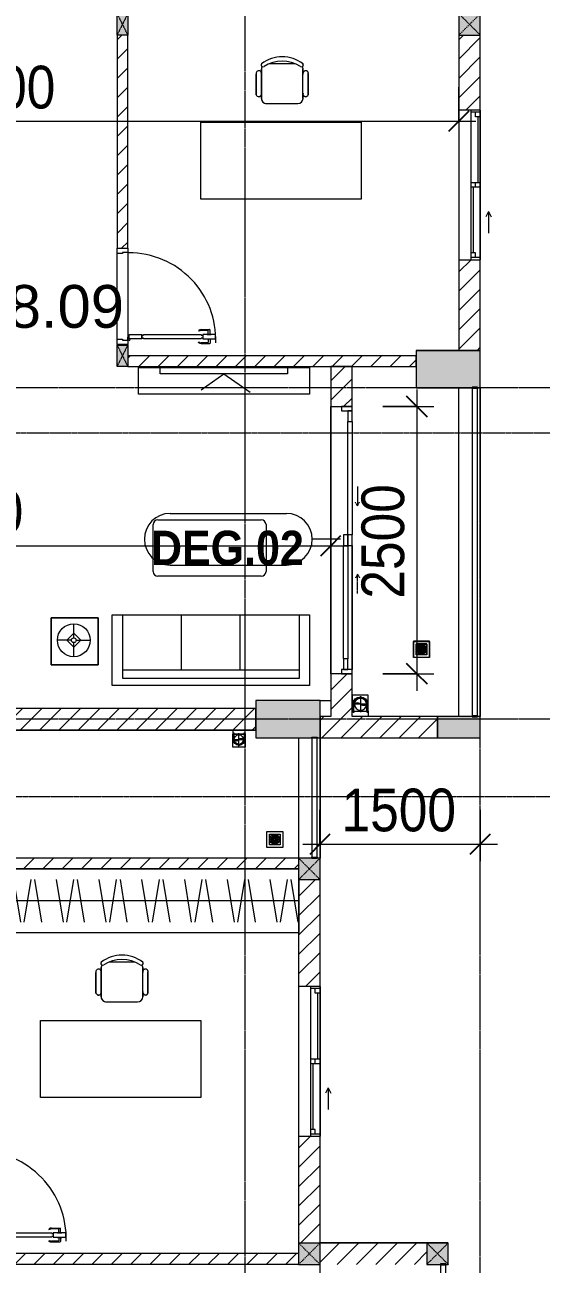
# Model space of a CAD drawing. Header units: millimetres. Extents: x 1591 to 239055, y -15958 to 83255.
# Drawn here: x 146569 to 151403, y 64837 to 76433 of the extents above; entities that cross this region are included whole.
import ezdxf

# ---------------------------------------------------------------- set-up
doc = ezdxf.new("R2010")
doc.units = ezdxf.units.MM
for name, pattern in [('Dash', [6, 3, -3]), ('Dash Dot 3_16_', [7.9375, 4.7625, -1.5875, 0, -1.5875]), ('Grid Line', [22.225, 12.7, -3.175, 3.175, -3.175]), ('IMPORT-CENTER _2_', [40.64, 25.4, -5.08, 5.08, -5.08])]:
    doc.linetypes.add(name, pattern=pattern)
for name, color, linetype, lineweight in [('0-1', 250, 'Continuous', 5), ('A-ANNO-DIMS', 211, 'Continuous', 9), ('A-ANNO-DIMS-160', 211, 'Continuous', 9), ('A-AREA-IDEN', 2, 'Continuous', 9), ('A-DETL-GENF-1', 9, 'Continuous', 9), ('A-DOOR', 31, 'Continuous', 9), ('A-DOOR-1', 254, 'Continuous', 9), ('A-DOOR-2', 9, 'Continuous', 9), ('A-DOOR-FRAM', 31, 'Continuous', 9), ('A-DOOR-HDLN', 31, 'Dash', 9), ('A-DOOR-IDEN', 31, 'Continuous', 9), ('A-FLOR-1', 7, 'Continuous', 9), ('A-FLOR-2', 9, 'Continuous', 9), ('A-FLOR-HRAL', 11, 'Continuous', 9), ('A-FLOR-HRAL-1', 254, 'Continuous', 9), ('A-FLOR-HRAL-2', 9, 'Continuous', 9), ('A-GLAZ', 151, 'Continuous', 9), ('A-WALL', 113, 'Continuous', 9), ('A-WALL-1', 253, 'Continuous', 18), ('A-WALL-2', 9, 'Continuous', 9), ('A-WALL-3', 113, 'Continuous', 18), ('A-WALL-PATT-1', 10, 'Continuous', 9), ('A-WALL-PATT-2', 111, 'Continuous', 9), ('G-ANNO-SYMB-1', 111, 'Dash Dot 3_16_', 18), ('G-IMPT', 8, 'Continuous', 9), ('G-IMPT-2', 8, 'IMPORT-CENTER _2_', 9), ('I-FURN', 30, 'Continuous', 9), ('I-FURN-1', 254, 'Continuous', 9), ('M-EQPM', 50, 'Continuous', 9), ('M-EQPM-1', 254, 'Continuous', 9), ('S-COLS', 52, 'Continuous', 9), ('S-COLS-1', 52, 'Continuous', 5), ('S-COLS-2', 250, 'Continuous', 18), ('S-COLS-3', 254, 'Continuous', 9), ('S-COLS-4', 253, 'Continuous', 18), ('S-COLS-5', 52, 'Continuous', 18), ('S-COLS-HDLN', 52, 'Dash', 9), ('S-COLS-HDLN-1', 9, 'Dash', 9), ('S-GRID-1', 1, 'Grid Line', 9)]:
    doc.layers.add(name, color=color, linetype=linetype, lineweight=lineweight)
doc.styles.add('Arial_13', font='arial_0.ttf', dxfattribs={"height": 400})
doc.styles.add('Arial_B_5', font='arialbd_0.ttf', dxfattribs={"width": 0.9, "height": 320})
doc.styles.add('UTM Avo', font='UTM Avo.ttf', dxfattribs={"width": 0.9, "height": 400})
doc.dimstyles.new('1_Dim_chi_tiet_2_5', dxfattribs={"dimscale": 304.8, "dimtxt": 399.720379, "dimasz": 0.629921, "dimexe": 0.524934, "dimexo": 0.0625, "dimgap": 0.052493, "dimtad": 1, "dimdec": 0, "dimrnd": 5, "dimzin": 0, "dimdsep": 46, "dimtxsty": 'UTM Avo', "dimblk1": 'OBLIQUE', "dimblk2": 'OBLIQUE', "dimsah": 1, "dimcen": 0.09, "dimdle": 0.524934, "dimazin": 0, "dimtfac": 1, "dimtdec": 4, "dimtix": 1, "dimtmove": 0, "dimatfit": 3, "dimfxl": 1.049869, "dimfxlon": 1, "dimtvp": 1, "dimtolj": 1, "dimtzin": 0, "dimarcsym": 2})
doc.dimstyles.new('1_Dim_chi_tiet_2_5_1', dxfattribs={"dimscale": 304.8, "dimtxt": 399.720379, "dimasz": 0.629921, "dimexe": 0.524934, "dimexo": 0.0625, "dimgap": 0.052493, "dimtad": 1, "dimdec": 0, "dimrnd": 5, "dimzin": 0, "dimdsep": 46, "dimtxsty": 'UTM Avo', "dimblk1": 'OBLIQUE', "dimblk2": 'OBLIQUE', "dimsah": 1, "dimcen": 0.09, "dimdle": 0.524934, "dimazin": 0, "dimtfac": 1, "dimtdec": 4, "dimtix": 1, "dimtmove": 0, "dimatfit": 3, "dimfxl": 1.049869, "dimfxlon": 1, "dimtvp": 1, "dimtolj": 1, "dimtzin": 0, "dimarcsym": 2})
pattern_1 = [(45, (0, 0), (-90.50967, 90.50967), [])]
pattern_2 = [(45, (95879.7, 0), (-90.50967, 90.50967), [])]

# ---------------------------------------------------------------- blocks, each defined once
blk = doc.blocks.new('NCV_TKTC_KET CAU_rvt-1-TKCS_MB TẦNG 6-8')
at = {"layer": 'S-COLS-1'}
for points in [[(54953, 73037), (54953, 73387), (54353, 73387), (54353, 73037), (54878, 73037), (54878, 73042), (54928, 73042), (54928, 73037)], [(53453, 69762), (53453, 70112), (52853, 70112), (52853, 69762), (53378, 69762), (53378, 69769), (53428, 69769), (53428, 69762)], [(54928, 69762), (54953, 69762), (54953, 69962), (54928, 69962), (54928, 69957), (54878, 69957), (54878, 69962), (54553, 69962), (54553, 69762), (54878, 69762)]]:
    blk.add_hatch(color=256, dxfattribs=at).paths.add_polyline_path(points)
at = {"layer": 'A-FLOR-1'}
for p, q in [((49853, 69835), (52853, 69835)), ((53453, 68637), (53453, 69762)), ((53453, 68635), (53453, 68637))]:
    blk.add_line(p, q, dxfattribs=at)
at = {"layer": 'S-COLS-2'}
for p, q in [((54953, 73387), (54353, 73387)), ((54353, 73387), (54353, 73037)), ((54953, 73037), (54953, 73387)), ((54353, 73037), (54878, 73037)), ((54928, 73037), (54953, 73037)), ((53453, 70112), (52853, 70112)), ((52853, 70112), (52853, 69762)), ((53453, 69762), (53453, 70112)), ((54553, 69962), (54553, 69762)), ((54878, 69962), (54553, 69962)), ((54953, 69962), (54928, 69962)), ((54953, 69762), (54953, 69962)), ((52853, 69762), (53378, 69762)), ((53428, 69762), (53453, 69762)), ((54553, 69762), (54953, 69762))]:
    blk.add_line(p, q, dxfattribs=at)
blk = doc.blocks.new('DOOR_CW_01 CANH MO-PANEL KINH - DIW_01-900x2200-CỬA GỖ VÂN LAMINATE-553375-TKCS_MB TẦNG 6-8')
at = {"layer": 'A-DETL-GENF-1'}
for p, q in [((-397, -182), (-397, -62)), ((-397, -62), (-357, -62)), ((-357, -62), (-357, -182)), ((-357, -182), (-397, -182)), ((-397, -196), (-391, -196)), ((-397, -738), (-397, -196)), ((-391, -196), (-391, -182)), ((-391, -182), (-363, -182)), ((-363, -182), (-363, -196)), ((-357, -196), (-363, -196)), ((-357, -196), (-357, -738)), ((-442, -737), (-442, -816)), ((-434, -711), (-427, -716)), ((-434, -800), (-434, -737)), ((-399, -804), (-430, -804)), ((-399, -792), (-399, -832)), ((-397, -792), (-399, -792)), ((-397, -738), (-391, -738)), ((-357, -752), (-397, -752)), ((-397, -752), (-397, -872)), ((-397, -792), (-397, -832)), ((-391, -752), (-391, -738)), ((-363, -752), (-391, -752)), ((-357, -738), (-363, -738)), ((-363, -738), (-363, -752)), ((-357, -872), (-357, -752)), ((-357, -792), (-357, -832)), ((-357, -792), (-355, -792)), ((-355, -792), (-355, -832)), ((-355, -804), (-324, -804)), ((-320, -711), (-327, -716)), ((-320, -800), (-320, -737)), ((-312, -737), (-312, -816)), ((-399, -820), (-438, -820)), ((-399, -832), (-397, -832)), ((-397, -872), (-357, -872)), ((-355, -832), (-357, -832)), ((-355, -820), (-316, -820))]:
    blk.add_line(p, q, dxfattribs=at)
blk.add_circle((-407, -60), 10, dxfattribs=at)
for centre, radius, start, end in [((-407, -60), 814, 268, 0), ((-397, -737), 45, 145, 180), ((-397, -737), 37, 145, 180), ((-430, -800), 4, 180, 270), ((-357, -737), 37, 0, 35), ((-324, -800), 4, 270, 0), ((-357, -737), 45, 360, 35), ((-438, -816), 4, 180, 270), ((-316, -816), 4, 270, 0)]:
    blk.add_arc(centre, radius, start, end, dxfattribs=at)
at = {"layer": 'A-DOOR-2'}
for p, q in [((-450, -50), (-450, 50)), ((-450, 50), (-400, 50)), ((-400, 50), (-400, 0)), ((400, 0), (400, 50)), ((400, 50), (450, 50)), ((450, 50), (450, -50)), ((-410, -50), (-450, -50)), ((-410, 0), (-410, -50)), ((-400, 0), (-410, 0)), ((-407, -50), (-382, -50)), ((410, 0), (400, 0)), ((410, -50), (410, 0)), ((450, -50), (410, -50))]:
    blk.add_line(p, q, dxfattribs=at)
blk = doc.blocks.new('TU DO LV A - TU DO LV A-V35-TKCS_MB TẦNG 6-8')
at = {"layer": 'I-FURN'}
for p, q in [((0, 0), (3000, 0)), ((0, -498), (0, 0)), ((4, -101), (69, -499)), ((169, -101), (104, -499)), ((202, -101), (267, -499)), ((404, -101), (469, -499)), ((569, -101), (504, -499)), ((602, -101), (667, -499)), ((804, -101), (869, -499)), ((969, -101), (904, -499)), ((1002, -101), (1067, -499)), ((1204, -101), (1269, -499)), ((1369, -101), (1304, -499)), ((1402, -101), (1467, -499)), ((1604, -101), (1669, -499)), ((1769, -101), (1704, -499)), ((1802, -101), (1867, -499)), ((2004, -101), (2069, -499)), ((2169, -101), (2104, -499)), ((2202, -101), (2267, -499)), ((2404, -101), (2469, -499)), ((2569, -101), (2504, -499)), ((2602, -101), (2667, -499)), ((2804, -101), (2869, -499)), ((2969, -101), (2904, -499)), ((0, -300), (3000, -300))]:
    blk.add_line(p, q, dxfattribs=at)
at = {"layer": 'I-FURN-1'}
for p, q in [((0, 0), (3000, 0)), ((0, -498), (0, 0))]:
    blk.add_line(p, q, dxfattribs=at)
blk = doc.blocks.new('BAN LV A - BAN LV A_dwg_ban hoc2-348006-TKCS_MB TẦNG 6-8')
at = {"layer": 'I-FURN'}
for p, q in [((-243, 354), (-243, 162)), ((-194, 389), (-194, 113)), ((146, 437), (-146, 437)), ((194, 113), (194, 389)), ((194, 351), (194, 151)), ((244, 162), (244, 354)), ((-121, 65), (121, 65))]:
    blk.add_line(p, q, dxfattribs=at)
at = {"layer": 'I-FURN', "flags": 128}
blk.add_lwpolyline([(-738, 611), (-738, 1331), (-155, 1331), (762, 1331), (762, 611)], close=True, dxfattribs=at)
at = {"layer": 'I-FURN'}
for centre, radius, start, end in [((-219, 347), 25.3, 343.7398, 163.7398), ((-146, 389), 48.6, 90, 180), ((146, 389), 48.6, 360, 90), ((219, 347), 25.3, 16.2602, 170.7054), ((-219, 155), 25.3, 163.7398, 16.2602), ((219, 155), 25.3, 189.2946, 16.2602), ((-180, 75), 17.8, 57.9726, 216.6901), ((-146, 113), 48.6, 180, 207.5844), ((0, 324), 324, 233.1301, 306.8699), ((0, 359), 318, 237.5758, 302.4242), ((180, 75), 17.8, 323.3099, 122.0274), ((146, 113), 48.6, 332.4156, 0)]:
    blk.add_arc(centre, radius, start, end, dxfattribs=at)
blk = doc.blocks.new('BAN LV A - BAN LV A_dwg-348005-TKCS_MB TẦNG 6-8')
at = {"extrusion": (0, 0, -1), "zscale": -1, "rotation": 180}
blk.add_blockref('BAN LV A - BAN LV A_dwg_ban hoc2-348006-TKCS_MB TẦNG 6-8', (-729, 1384), dxfattribs=at)
blk = doc.blocks.new('BAN LV A - BAN LV A-401069-TKCS_MB TẦNG 6-8')
at = {"layer": 'I-FURN-1'}
for p, q in [((-9, -53), (1491, -53)), ((-9, -773), (-9, -53)), ((1491, -53), (1491, -773)), ((1491, -773), (-9, -773)), ((486, -1222), (486, -1029)), ((535, -1029), (535, -995)), ((583, -946), (875, -946)), ((923, -995), (923, -1032)), ((973, -1029), (973, -1222)), ((535, -1270), (535, -1236)), ((923, -1233), (923, -1270))]:
    blk.add_line(p, q, dxfattribs=at)
for centre, radius, start, end in [((510, -1036), 25.3, 16.2602, 163.7398), ((583, -995), 48.6, 90, 180), ((875, -995), 48.6, 0, 90), ((948, -1036), 25.3, 16.2602, 170.7054), ((510, -1229), 25.3, 163.7398, 343.7398), ((583, -1270), 48.6, 180, 207.5844), ((875, -1270), 48.6, 332.4156, 0), ((948, -1229), 25.3, 189.2946, 16.2602), ((549, -1308), 17.8, 119.404, 216.6901), ((729, -1060), 324, 233.1301, 306.8699), ((909, -1308), 17.8, 323.3099, 60.596)]:
    blk.add_arc(centre, radius, start, end, dxfattribs=at)
at = {"extrusion": (0, 0, -1), "zscale": -1, "rotation": 180}
blk.add_blockref('BAN LV A - BAN LV A_dwg-348005-TKCS_MB TẦNG 6-8', (0, 0), dxfattribs=at)
blk = doc.blocks.new('Railing - 50 x 10mm-901205-TKCS_MB TẦNG 6-8')
at = {"layer": 'A-FLOR-HRAL-2'}
for p, q in [((25, 5), (-25, 5)), ((-25, 5), (-25, -5)), ((25, -5), (25, 5)), ((-25, -5), (25, -5))]:
    blk.add_line(p, q, dxfattribs=at)
blk = doc.blocks.new('Railing - Railing-883273-TKCS_MB TẦNG 6-8')
at = {"layer": 'A-FLOR-HRAL-2'}
for p, q in [((30469, 60498), (30469, 59383)), ((30519, 59383), (30519, 60498))]:
    blk.add_line(p, q, dxfattribs=at)
at = {"extrusion": (0, 0, -1), "zscale": -1}
for p in [(-30494, 60503), (-30494, 59378)]:
    blk.add_blockref('Railing - 50 x 10mm-901205-TKCS_MB TẦNG 6-8', p, dxfattribs=at)
blk = doc.blocks.new('THU NUOC - THU NUOC-461820-TKCS_MB TẦNG 6-8')
at = {"layer": 'M-EQPM-1'}
for p, q in [((-66, 71), (-66, -79)), ((84, 71), (-66, 71)), ((59, 46), (-41, 46)), ((-41, 46), (-41, -54)), ((-23, 11), (41, 11)), ((41, 5), (-23, 5)), ((-11, 23), (28, 23)), ((28, 17), (-11, 17)), ((-1, 36), (19, 36)), ((19, 30), (-1, 30)), ((59, -54), (59, 46)), ((84, -79), (84, 71)), ((-66, -79), (84, -79)), ((-41, -54), (59, -54)), ((-23, -1), (1, -1)), ((1, -7), (-23, -7)), ((-23, -14), (41, -14)), ((41, -20), (-23, -20)), ((-11, -26), (28, -26)), ((28, -32), (-11, -32)), ((-1, -38), (19, -38)), ((19, -44), (-1, -44)), ((1, -1), (1, -7)), ((17, -1), (41, -1)), ((17, -7), (17, -1)), ((41, -7), (17, -7))]:
    blk.add_line(p, q, dxfattribs=at)
for centre, radius, start, end in [((9, -4), 45, 0, 180), ((9, -4), 45, 0, 180), ((-23, 8), 3, 90, 270), ((-11, 20), 3, 90, 270), ((-1, 33), 3, 90, 270), ((19, 33), 3, 270, 90), ((28, 20), 3, 270, 90), ((41, 8), 3, 270, 90), ((9, -4), 45, 180, 360), ((9, -4), 45, 180, 360), ((-23, -4), 3, 90, 270), ((-23, -17), 3, 90, 270), ((-11, -29), 3, 90, 270), ((-1, -41), 3, 90, 270), ((19, -41), 3, 270, 90), ((28, -29), 3, 270, 90), ((41, -4), 3, 270, 90), ((41, -17), 3, 270, 90)]:
    blk.add_arc(centre, radius, start, end, dxfattribs=at)
blk = doc.blocks.new('G1_SOF - BO TRU - 100x200-746114-TKCS_MB TẦNG 6-8')
at = {"layer": 'S-COLS'}
blk.add_hatch(color=256, dxfattribs=at).paths.add_polyline_path([(50, -100), (50, 100), (-50, 100), (-50, -100)])
at = {"layer": 'S-COLS-4'}
for p, q in [((-50, 100), (50, 100)), ((-50, -100), (-50, 100)), ((50, 100), (50, -100)), ((50, -100), (-50, -100))]:
    blk.add_line(p, q, dxfattribs=at)
at = {"layer": 'S-COLS-HDLN-1'}
for p, q in [((50, -100), (-50, 100)), ((-50, -100), (50, 100))]:
    blk.add_line(p, q, dxfattribs=at)
blk = doc.blocks.new('LOBBY_SOFA_1 - LOBBY_SOFA_1-901228-TKCS_MB TẦNG 6-8')
at = {"layer": 'I-FURN'}
for p, q in [((-2128, 1549), (-1160, 1549)), ((-2172, 1065), (-2172, 1505)), ((-1116, 1505), (-1116, 1065)), ((-1160, 1021), (-2128, 1021)), ((-2688, 634), (-3128, 634)), ((-3128, 634), (-3128, 194)), ((-2688, 194), (-2688, 634)), ((-2556, 660), (-708, 660)), ((-2556, 0), (-2556, 660)), ((-2457, 66), (-2457, 660)), ((-1907, 143), (-1907, 660)), ((-1357, 143), (-1357, 660)), ((-807, 660), (-807, 66)), ((-708, 660), (-708, 0)), ((-2981, 423), (-2915, 489)), ((-2915, 445), (-2915, 577)), ((-2915, 489), (-2849, 423)), ((-2937, 423), (-3069, 423)), ((-2915, 357), (-2981, 423)), ((-2849, 423), (-2915, 357)), ((-2915, 269), (-2915, 401)), ((-2893, 423), (-2761, 423)), ((-3128, 194), (-2688, 194)), ((-807, 143), (-2457, 143)), ((-708, 0), (-2556, 0)), ((-807, 66), (-2457, 66))]:
    blk.add_line(p, q, dxfattribs=at)
for radius in [154, 22]:
    blk.add_circle((-2915, 423), radius, dxfattribs=at)
for centre, start, end in [((-2128, 1505), 90, 180), ((-1160, 1505), 0, 90), ((-2128, 1065), 180, 270), ((-1160, 1065), 270, 0)]:
    blk.add_arc(centre, 44, start, end, dxfattribs=at)
at = {"layer": 'I-FURN-1'}
for p, q in [((-2128, 1549), (-1160, 1549)), ((-2172, 1065), (-2172, 1505)), ((-1116, 1505), (-1116, 1065)), ((-1160, 1021), (-2128, 1021)), ((-3128, 634), (-2688, 634)), ((-3128, 194), (-3128, 634)), ((-2688, 634), (-2688, 194)), ((-2556, 660), (-708, 660)), ((-2556, 0), (-2556, 660)), ((-708, 660), (-708, 0)), ((-2688, 194), (-3128, 194)), ((-708, 0), (-2556, 0))]:
    blk.add_line(p, q, dxfattribs=at)
for centre, start, end in [((-2128, 1505), 90, 180), ((-1160, 1505), 0, 90), ((-2128, 1065), 180, 270), ((-1160, 1065), 270, 0)]:
    blk.add_arc(centre, 44, start, end, dxfattribs=at)
blk = doc.blocks.new('RES_BAN AN - RES_BAN AN-901221-TKCS_MB TẦNG 6-8')
at = {"layer": 'I-FURN-1'}
for p, q in [((0, 250), (1600, 250)), ((0, 0), (0, 250)), ((1600, 250), (1600, 0)), ((1600, 0), (0, 0))]:
    blk.add_line(p, q, dxfattribs=at)
blk = doc.blocks.new('KE TIVI-2 - KE TIVI-2-901222-TKCS_MB TẦNG 6-8')
at = {"layer": 'I-FURN-1'}
for p, q in [((0, 60), (-246, 232)), ((213, 209), (0, 60)), ((-596, 60), (596, 60)), ((-596, 0), (-596, 60)), ((596, 0), (-596, 0)), ((596, 60), (596, 0))]:
    blk.add_line(p, q, dxfattribs=at)
blk = doc.blocks.new('NCV_TKTC_TANG 6 - 8_rvt-2-TKCS_MB TẦNG 6-8')
at = {"layer": 'A-WALL-PATT-1'}
h = blk.add_hatch(dxfattribs=at)
h.set_pattern_fill('FP_1', color=256, style=0, pattern_type=2)
h.set_pattern_definition(pattern_1)
h.paths.add_polyline_path([(51653, 73437), (51653, 73443), (51553, 73443), (51553, 73437)])
h.paths.add_polyline_path([(51553, 74343), (51653, 74343), (51653, 76337), (51553, 76337), (51553, 74413)])
h = blk.add_hatch(dxfattribs=at)
h.set_pattern_fill('FP_1', color=256, style=0, pattern_type=2)
h.set_pattern_definition(pattern_1)
h.paths.add_polyline_path([(51653, 73237), (54353, 73237), (54353, 73337), (51653, 73337)])
h = blk.add_hatch(dxfattribs=at)
h.set_pattern_fill('FP_1', color=256, style=0, pattern_type=2)
h.set_pattern_definition(pattern_1)
h.paths.add_polyline_path([(50253, 68537), (53253, 68537), (53253, 68635), (50253, 68637)])
h = blk.add_hatch(dxfattribs=at)
h.set_pattern_fill('FP_1', color=256, style=0, pattern_type=2)
h.set_pattern_definition(pattern_1)
h.paths.add_polyline_path([(50253, 64837), (53253, 64837), (53253, 64937), (50253, 64937)])
at = {"layer": 'A-FLOR-2'}
for p, q in [((51553, 73493), (51553, 74293)), ((51653, 74303), (51653, 73483)), ((54353, 73387), (54753, 73387)), ((53553, 70362), (53553, 72862)), ((53553, 72862), (53553, 70362)), ((53753, 70402), (53753, 71562)), ((53453, 70112), (53553, 70112)), ((53253, 68537), (50253, 68537)), ((53253, 68435), (53253, 68537)), ((53253, 67937), (53253, 68435)), ((53253, 65035), (53253, 67937))]:
    blk.add_line(p, q, dxfattribs=at)
at = {"layer": 'A-WALL-1'}
for p, q in [((51553, 76337), (51553, 74343)), ((51653, 74343), (51653, 76337)), ((51553, 74343), (51653, 74343)), ((51553, 73443), (51553, 73437)), ((51653, 73443), (51553, 73443)), ((51653, 73437), (51653, 73443)), ((54353, 73337), (51653, 73337)), ((54353, 73237), (54353, 73337)), ((51653, 73237), (54353, 73237)), ((53378, 68637), (50253, 68637)), ((50253, 68537), (53253, 68537)), ((53453, 68637), (53428, 68637)), ((53253, 64937), (50253, 64937)), ((50253, 64837), (53253, 64837))]:
    blk.add_line(p, q, dxfattribs=at)
at = {"layer": 'A-WALL-2'}
for p, q in [((51553, 73493), (51553, 74293)), ((51653, 74303), (51653, 73483)), ((53253, 68637), (53253, 69762)), ((53453, 69762), (53453, 68637))]:
    blk.add_line(p, q, dxfattribs=at)
at = {"layer": 'A-DOOR-1'}
for p, rotation in [((51603, 73893), 90.0000000000008), ((50203, 65487), 90.00000000000118)]:
    blk.add_blockref('DOOR_CW_01 CANH MO-PANEL KINH - DIW_01-900x2200-CỬA GỖ VÂN LAMINATE-553375-TKCS_MB TẦNG 6-8', p, dxfattribs=dict(at, rotation=rotation))
at = {"layer": 'A-FLOR-HRAL-1'}
blk.add_blockref('Railing - Railing-883273-TKCS_MB TẦNG 6-8', (22908, 9261), dxfattribs=at)
at = {"layer": 'I-FURN-1', "rotation": 180}
for name, p in [('BAN LV A - BAN LV A-401069-TKCS_MB TẦNG 6-8', (53828, 74749)), ('RES_BAN AN - RES_BAN AN-901221-TKCS_MB TẦNG 6-8', (53353, 73227)), ('KE TIVI-2 - KE TIVI-2-901222-TKCS_MB TẦNG 6-8', (52553, 73227)), ('TU DO LV A - TU DO LV A-V35-TKCS_MB TẦNG 6-8', (53253, 67937)), ('BAN LV A - BAN LV A-401069-TKCS_MB TẦNG 6-8', (52328, 66344))]:
    blk.add_blockref(name, p, dxfattribs=at)
at = {"layer": 'I-FURN-1'}
blk.add_blockref('LOBBY_SOFA_1 - LOBBY_SOFA_1-901228-TKCS_MB TẦNG 6-8', (54063, 70252), dxfattribs=at)
at = {"layer": 'M-EQPM-1', "rotation": 180}
blk.add_blockref('THU NUOC - THU NUOC-461820-TKCS_MB TẦNG 6-8', (54411, 70586), dxfattribs=at)
at = {"layer": 'S-COLS-3', "rotation": 180}
for p in [(51603, 76437), (51603, 73337)]:
    blk.add_blockref('G1_SOF - BO TRU - 100x200-746114-TKCS_MB TẦNG 6-8', p, dxfattribs=at)
blk = doc.blocks.new('G1_SOF - BO TRU - 200x200-3056268-TKCS_MB TẦNG 6-8')
at = {"layer": 'S-COLS'}
blk.add_hatch(color=256, dxfattribs=at).paths.add_polyline_path([(100, -100), (100, 100), (-100, 100), (-100, -100)])
at = {"layer": 'S-COLS-5'}
for p, q in [((100, 100), (-100, 100)), ((-100, 100), (-100, -100)), ((100, -100), (100, 100)), ((-100, -100), (100, -100))]:
    blk.add_line(p, q, dxfattribs=at)
at = {"layer": 'S-COLS-HDLN'}
for p, q in [((100, 100), (-100, -100)), ((-100, 100), (100, -100))]:
    blk.add_line(p, q, dxfattribs=at)
blk = doc.blocks.new('G1_SOF - BO TRU - 200x200-V15-TKCS_MB TẦNG 6-8')
at = {"layer": 'S-COLS'}
blk.add_hatch(color=256, dxfattribs=at).paths.add_polyline_path([(100, -100), (100, 100), (-100, 100), (-100, -100), (26, -100), (26, -93), (76, -93), (76, -100)])
at = {"layer": 'S-COLS-5'}
for p, q in [((100, 100), (-100, 100)), ((-100, 100), (-100, -100)), ((100, -100), (100, 100)), ((-100, -100), (26, -100)), ((76, -100), (100, -100))]:
    blk.add_line(p, q, dxfattribs=at)
at = {"layer": 'S-COLS-HDLN'}
for p, q in [((100, 100), (-100, -100)), ((-100, 100), (100, -100))]:
    blk.add_line(p, q, dxfattribs=at)
blk = doc.blocks.new('G1_SOF - BO TRU - 200x200-V19-TKCS_MB TẦNG 6-8')
at = {"layer": 'S-COLS'}
blk.add_hatch(color=256, dxfattribs=at).paths.add_polyline_path([(75, -100), (100, -100), (100, 100), (-100, 100), (-100, -100), (25, -100)])
at = {"layer": 'S-COLS-5'}
for p, q in [((25, 100), (-100, 100)), ((-100, 100), (-100, -100)), ((100, 100), (75, 100)), ((100, -100), (100, 100)), ((-100, -100), (100, -100))]:
    blk.add_line(p, q, dxfattribs=at)
at = {"layer": 'S-COLS-HDLN'}
for p, q in [((100, 100), (-100, -100)), ((-100, 100), (100, -100))]:
    blk.add_line(p, q, dxfattribs=at)
blk = doc.blocks.new('TKTC_XREF_251221_MB TANG 2-7 - TKTC_XREF_260130_MB TANG 2-5_dwg_THU NUOC - THU NUOC-444531-TKCS_MB TẦNG 1-4746810-TKCS_MB TẦNG 6-8')
at = {"layer": 'G-IMPT'}
for p, q in [((-23, 11), (41, 11)), ((41, 5), (-23, 5)), ((-11, 23), (28, 23)), ((28, 17), (-11, 17)), ((-1, 36), (19, 36)), ((19, 30), (-1, 30)), ((-23, -14), (41, -14)), ((41, -20), (-23, -20)), ((-11, -26), (28, -26)), ((28, -32), (-11, -32)), ((-1, -38), (19, -38)), ((19, -44), (-1, -44))]:
    blk.add_line(p, q, dxfattribs=at)
at = {"layer": 'G-IMPT', "flags": 128}
for points in [[(84, -79), (84, 71), (-66, 71), (-66, -79)], [(59, -54), (59, 46), (-41, 46), (-41, -54)]]:
    blk.add_lwpolyline(points, close=True, dxfattribs=at)
for points in [[(-23, -1), (1, -1), (1, -7), (-23, -7)], [(41, -7), (17, -7), (17, -1), (41, -1)]]:
    blk.add_lwpolyline(points, dxfattribs=at)
at = {"layer": 'G-IMPT'}
for centre, radius, start, end in [((9, -4), 45, 360, 180), ((9, -4), 45, 360, 180), ((-23, 8), 3, 90, 270), ((-11, 20), 3, 90, 270), ((-1, 33), 3, 90, 270), ((19, 33), 3, 270, 90), ((28, 20), 3, 270, 90), ((41, 8), 3, 270, 90), ((9, -4), 45, 180, 360), ((9, -4), 45, 180, 360), ((-23, -4), 3, 90, 270), ((-23, -17), 3, 90, 270), ((-11, -29), 3, 90, 270), ((-1, -41), 3, 90, 270), ((19, -41), 3, 270, 90), ((28, -29), 3, 270, 90), ((41, -4), 3, 270, 90), ((41, -17), 3, 270, 90)]:
    blk.add_arc(centre, radius, start, end, dxfattribs=at)
blk = doc.blocks.new('TKTC_XREF_251221_MB TANG 2-7 - TKTC_XREF_260130_MB TANG 2-5_dwg_$cc-4746798-TKCS_MB TẦNG 6-8')
at = {"layer": 'G-IMPT-2'}
for p, q in [((-0.67, 0), (0.67, 0)), ((0, -0.67), (0, 0.67))]:
    blk.add_line(p, q, dxfattribs=at)
at = {"layer": 'M-EQPM'}
blk.add_circle((0, 0), 0.5, dxfattribs=at)
for centre, radius, start, end in [((0, 0), 0.5, 90, 270), ((0.19, 0.25), 0.313, 126.8699, 233.1301), ((-0.19, -0.25), 0.313, 306.8699, 53.1301)]:
    blk.add_arc(centre, radius, start, end, dxfattribs=at)
blk = doc.blocks.new('TKTC_XREF_251221_MB TANG 2-7 - TKTC_XREF_260130_MB TANG 2-5_dwg_CUM U_DN100-4746799-TKCS_MB TẦNG 6-8')
at = {"layer": 'G-IMPT'}
blk.add_hatch(color=256, dxfattribs=at).paths.add_polyline_path([(0, 61), (16, 59), (31, 53), (43, 43), (53, 31), (59, 16), (61, 0), (59, -16), (53, -30), (43, -43), (31, -53), (16, -59), (0, -61), (0, -57), (15, -55), (29, -49), (40, -40), (49, -28), (55, -15), (57, 0), (55, 15), (49, 29), (40, 40), (29, 49), (15, 55), (0, 57)])
for p, q in [((-79, 67), (-79, 63)), ((-77, 67), (-77, 63)), ((-75, 67), (-75, 63)), ((-73, 69), (-73, 61)), ((-67, 68), (-72, 68)), ((-67, 62), (-72, 62)), ((-65, 69), (0, 69)), ((-79, -63), (-79, -67)), ((-77, -63), (-77, -67)), ((-75, -63), (-75, -67)), ((-73, -61), (-73, -69)), ((-67, -62), (-72, -62)), ((-67, -68), (-72, -68)), ((-65, -69), (0, -69))]:
    blk.add_line(p, q, dxfattribs=at)
at = {"layer": 'G-IMPT', "flags": 128}
for points in [[(-73, 68), (-78, 68), (-78, 62), (-73, 62)], [(-72, 59), (-67, 59), (-67, 71), (-72, 71)], [(-67, 71), (-67, 73), (-65, 73), (-65, 57), (-67, 57), (-67, 59)], [(-65, 61), (0, 61), (0, 57)], [(-73, -62), (-78, -62), (-78, -68), (-73, -68)], [(-72, -71), (-67, -71), (-67, -59), (-72, -59)], [(-67, -59), (-67, -57), (-65, -57), (-65, -73), (-67, -73), (-67, -71)], [(-65, -61), (0, -61), (0, -57)]]:
    blk.add_lwpolyline(points, dxfattribs=at)
at = {"layer": 'G-IMPT'}
for centre, radius, start, end in [((-78, 67), 0.96, 90, 180), ((-78, 63), 0.96, 180, 270), ((-71, 69), 1.56, 112.6199, 247.3801), ((-68, 65), 4.8, 143.1301, 216.8699), ((-71, 61), 1.56, 112.6199, 247.3801), ((0, 0), 69, 270, 90), ((0, 0), 61, 270, 90), ((0, 0), 57, 270, 90), ((-78, -63), 0.96, 90, 180), ((-78, -67), 0.96, 180, 270), ((-71, -61), 1.56, 112.6199, 247.3801), ((-68, -65), 4.8, 143.1301, 216.8699), ((-71, -69), 1.56, 112.6199, 247.3801)]:
    blk.add_arc(centre, radius, start, end, dxfattribs=at)
blk = doc.blocks.new('TKTC_XREF_251221_MB TANG 2-7 - TKTC_XREF_260130_MB TANG 2-5_dwg_$cc-4746805-TKCS_MB TẦNG 6-8')
at = {"layer": 'G-IMPT-2'}
for p, q in [((-0.67, 0), (0.67, 0)), ((0, -0.67), (0, 0.67))]:
    blk.add_line(p, q, dxfattribs=at)
at = {"layer": 'M-EQPM'}
blk.add_circle((0, 0), 0.5, dxfattribs=at)
for centre, radius, start, end in [((0, 0), 0.5, 90, 270), ((0.19, 0.25), 0.313, 126.8699, 233.1301), ((-0.19, -0.25), 0.313, 306.8699, 53.1301)]:
    blk.add_arc(centre, radius, start, end, dxfattribs=at)
blk = doc.blocks.new('TKTC_XREF_251221_MB TANG 2-7 - TKTC_XREF_251221_MB TANG 2-7-2039446-TKCS_MB TẦNG 6-8')
at = {"layer": 'M-EQPM'}
for p, q in [((20100, 52925), (20100, 52775)), ((20251, 52925), (20100, 52925)), ((20251, 52775), (20251, 52925)), ((20100, 52775), (20251, 52775)), ((20100, 52725), (20100, 52775)), ((20100, 52775), (20251, 52775)), ((20251, 52775), (20250, 52725)), ((20250, 52725), (20100, 52725)), ((18982, 52560), (18982, 52440)), ((18984, 52600), (18984, 52560)), ((18984, 52560), (19100, 52560)), ((19102, 52560), (18984, 52560)), ((19100, 52560), (19100, 52600)), ((19102, 52440), (19102, 52560)), ((18982, 52440), (19102, 52440)), ((19800, 51398), (19800, 52525)), ((21000, 47800), (19800, 47800))]:
    blk.add_line(p, q, dxfattribs=at)
at = {"extrusion": (0, 0, -1), "zscale": -1}
for p in [(-20760, 53356), (-19385, 51579)]:
    blk.add_blockref('TKTC_XREF_251221_MB TANG 2-7 - TKTC_XREF_260130_MB TANG 2-5_dwg_THU NUOC - THU NUOC-444531-TKCS_MB TẦNG 1-4746810-TKCS_MB TẦNG 6-8', p, dxfattribs=at)
at = {"extrusion": (0, 0, -1)}
for name, p, xscale, yscale, zscale, rotation in [('TKTC_XREF_251221_MB TANG 2-7 - TKTC_XREF_260130_MB TANG 2-5_dwg_$cc-4746805-TKCS_MB TẦNG 6-8', (-20179, 52840), 113.7150000000073, 113.7150000000073, -113.7150000000073, 269.9990086637467), ('TKTC_XREF_251221_MB TANG 2-7 - TKTC_XREF_260130_MB TANG 2-5_dwg_CUM U_DN100-4746799-TKCS_MB TẦNG 6-8', (-20178, 52840), 0.9975000000000006, 0.9975000000000006, -0.9975000000000006, 90.00099133829468), ('TKTC_XREF_251221_MB TANG 2-7 - TKTC_XREF_260130_MB TANG 2-5_dwg_CUM U_DN100-4746799-TKCS_MB TẦNG 6-8', (-19042, 52509), 0.7894736842105242, 0.7894736842105242, -0.7894736842105242, 269.9999999984438)]:
    blk.add_blockref(name, p, dxfattribs=dict(at, xscale=xscale, yscale=yscale, zscale=zscale, rotation=rotation))
at = {"xscale": 90.00000000005122, "yscale": 90.00000000005122, "zscale": 90.00000000005122, "rotation": 90.37402677993775}
blk.add_blockref('TKTC_XREF_251221_MB TANG 2-7 - TKTC_XREF_260130_MB TANG 2-5_dwg_$cc-4746798-TKCS_MB TẦNG 6-8', (19040, 52507), dxfattribs=at)
blk = doc.blocks.new('1_FAMILY RVT - W01-WxH 1400x1400xmm-389822-TKCS_MB TẦNG 6-8')
at = {"layer": 'A-GLAZ'}
for p, q in [((248.4, 172.39), (299.2, 197.79)), ((248.4, 172.39), (299.2, 146.99)), ((248.4, 172.39), (451.6, 172.39)), ((-700, 96.19), (-700, -103.81)), ((700, 96.19), (-700, 96.19)), ((-700, 96.19), (-636.5, 96.19)), ((-700, 7.29), (-680.95, 7.29)), ((-680.95, 96.19), (-680.95, 7.29)), ((-636.5, 51.74), (-680.95, 51.74)), ((-680.95, 7.29), (-22.225, 7.29)), ((-636.5, 96.19), (-22.225, 96.19)), ((-636.5, 96.19), (-636.5, 51.74)), ((-636.5, 73.965), (-22.225, 73.965)), ((-22.225, 7.29), (-22.225, 96.19)), ((-22.225, 96.19), (22.225, 96.19)), ((22.225, 51.74), (-22.225, 51.74)), ((-22.225, 7.29), (22.225, 7.29)), ((22.225, 96.19), (680.95, 96.19)), ((22.225, 96.19), (22.225, 7.29)), ((22.225, 29.515), (636.5, 29.515)), ((22.225, 7.29), (636.5, 7.29)), ((636.5, 51.74), (636.5, 7.29)), ((680.95, 51.74), (636.5, 51.74)), ((636.5, 7.29), (700, 7.29)), ((680.95, 96.19), (700, 96.19)), ((680.95, 96.19), (680.95, 7.29)), ((700, -103.81), (700, 96.19)), ((-700, -103.81), (700, -103.81))]:
    blk.add_line(p, q, dxfattribs=at)
blk = doc.blocks.new('Railing - 50 x 10mm-1251311-TKCS_MB TẦNG 6-8')
at = {"layer": 'A-FLOR-HRAL'}
for p, q in [((25, 5), (-25, 5)), ((-25, 5), (-25, -5)), ((25, -5), (25, 5)), ((-25, -5), (25, -5))]:
    blk.add_line(p, q, dxfattribs=at)
blk = doc.blocks.new('Railing - Railing-3828163-TKCS_MB TẦNG 6-8')
at = {"layer": 'A-FLOR-HRAL'}
for p, q in [((54579, 64830), (54579, 61717)), ((54629, 61717), (54629, 64830))]:
    blk.add_line(p, q, dxfattribs=at)
for p in [(54604, 64835), (54604, 61712)]:
    blk.add_blockref('Railing - 50 x 10mm-1251311-TKCS_MB TẦNG 6-8', p)
blk = doc.blocks.new('Railing - Railing-3829205-TKCS_MB TẦNG 6-8')
at = {"layer": 'A-FLOR-HRAL'}
for p, q in [((54878, 73032), (54878, 69967)), ((54928, 69967), (54928, 73032))]:
    blk.add_line(p, q, dxfattribs=at)
for p in [(54903, 73037), (54903, 69962)]:
    blk.add_blockref('Railing - 50 x 10mm-1251311-TKCS_MB TẦNG 6-8', p)
blk = doc.blocks.new('DEG_02-DEG_03 - DEG_02-2500x2400mm-CỬA ĐI 02 CÁNH TRƯỢT-625766-TKCS_MB TẦNG 6-8')
at = {"layer": 'A-DOOR'}
for p, q in [((-1110, 100), (-1210, 100)), ((-1210, 100), (-1210, 60)), ((-1210, 60), (-1110, 60)), ((-1110, 60), (-1110, 100)), ((-1110, 100), (-50, 100)), ((-50, 60), (-1110, 60)), ((50, 100), (-50, 100)), ((-50, 100), (-50, 60)), ((50, 60), (-50, 60)), ((-50, 60), (-50, 20)), ((-50, 60), (50, 60)), ((-50, 20), (50, 20)), ((50, 60), (50, 100)), ((50, 20), (50, 60)), ((50, 60), (1110, 60)), ((1110, 20), (50, 20)), ((1210, 60), (1110, 60)), ((1110, 60), (1110, 20)), ((1110, 20), (1210, 20)), ((1210, 20), (1210, 60))]:
    blk.add_line(p, q, dxfattribs=at)
at = {"layer": 'A-DOOR-FRAM'}
for p, q in [((-1210, 100), (-1250, 100)), ((-1250, 100), (-1250, 0)), ((-1250, 0), (-1210, 0)), ((-1210, 0), (-1210, 100)), ((1250, 100), (1210, 100)), ((1210, 100), (1210, 0)), ((1210, 0), (1250, 0)), ((1250, 0), (1250, 100))]:
    blk.add_line(p, q, dxfattribs=at)
at = {"layer": 'A-DOOR-HDLN'}
for p, q in [((-500, 151), (-320, 151)), ((-320, 151), (-355, 171)), ((-320, 151), (-355, 131)), ((320, 151), (355, 171)), ((320, 151), (355, 131)), ((500, 151), (320, 151))]:
    blk.add_line(p, q, dxfattribs=at)
blk = doc.blocks.new('DIMBLOCK97-TKCS_MB TẦNG 6-8')
at = {"layer": 'A-ANNO-DIMS-160'}
for p, q in [((142632, 71879), (142632, 71399)), ((142632, 71559), (142632, 71879)), ((149432, 71879), (149432, 71399)), ((149432, 71559), (149432, 71879)), ((142472, 71559), (149592, 71559))]:
    blk.add_line(p, q, dxfattribs=at)
at = {"layer": 'A-ANNO-DIMS-160', "lineweight": 25}
for p, q in [((142632, 71559), (142536, 71463)), ((142632, 71559), (142728, 71655)), ((149432, 71559), (149336, 71463)), ((149432, 71559), (149528, 71655))]:
    blk.add_line(p, q, dxfattribs=at)
at = {"layer": 'A-ANNO-DIMS-160', "color": 0, "insert": (145484, 72078), "char_height": 400, "width": 1314.64, "attachment_point": 1, "line_spacing_factor": 1.110334, "style": 'UTM Avo'}
blk.add_mtext('6800', dxfattribs=at)
blk = doc.blocks.new('_Oblique')
at = {"color": 0, "linetype": 'ByBlock', "lineweight": -2}
blk.add_line((-0.5, -0.5), (0.5, 0.5), dxfattribs=at)
blk = doc.blocks.new('DIMBLOCK243-TKCS_MB TẦNG 6-8')
at = {"layer": 'A-ANNO-DIMS-160', "lineweight": 25}
for p, q in [((150239, 72862), (150143, 72958)), ((150239, 72862), (150335, 72766)), ((150239, 70362), (150143, 70458)), ((150239, 70362), (150335, 70266))]:
    blk.add_line(p, q, dxfattribs=at)
at = {"layer": 'A-ANNO-DIMS-160'}
for p, q in [((150239, 73022), (150239, 70202)), ((149919, 72862), (150399, 72862)), ((150239, 72862), (149919, 72862)), ((149919, 70362), (150399, 70362)), ((150239, 70362), (149919, 70362))]:
    blk.add_line(p, q, dxfattribs=at)
at = {"layer": 'A-ANNO-DIMS-160', "color": 0, "insert": (149720, 71064), "char_height": 400, "width": 1314.64, "attachment_point": 1, "rotation": 90, "line_spacing_factor": 1.110334, "style": 'UTM Avo'}
blk.add_mtext('2500', dxfattribs=at)
blk = doc.blocks.new('STN_Door Tag - STN_Door Tag-1788670-TKCS_MB TẦNG 6-8')
at = {"layer": 'A-DOOR-IDEN'}
for p, q in [((-3.37, 1.495), (3.431, 1.495)), ((-3.37, -1.524), (3.431, -1.524))]:
    blk.add_line(p, q, dxfattribs=at)
for centre, start, end in [((-3.37, -0.015), 90, 270), ((3.431, -0.015), 270, 90)]:
    blk.add_arc(centre, 1.509, start, end, dxfattribs=at)
blk = doc.blocks.new('DIMBLOCK298-TKCS_MB TẦNG 6-8')
at = {"layer": 'A-ANNO-DIMS-160'}
for p, q in [((149332, 69087), (149332, 68607)), ((149332, 68767), (149332, 69087)), ((150832, 69087), (150832, 68607)), ((150832, 68767), (150832, 69087)), ((149172, 68767), (150992, 68767))]:
    blk.add_line(p, q, dxfattribs=at)
at = {"layer": 'A-ANNO-DIMS-160', "lineweight": 25}
for p, q in [((149332, 68767), (149236, 68671)), ((149332, 68767), (149428, 68863)), ((150832, 68767), (150736, 68671)), ((150832, 68767), (150928, 68863))]:
    blk.add_line(p, q, dxfattribs=at)
at = {"layer": 'A-ANNO-DIMS-160', "color": 0, "insert": (149534, 69287), "char_height": 400, "width": 1314.64, "attachment_point": 1, "line_spacing_factor": 1.110334, "style": 'UTM Avo'}
blk.add_mtext('1500', dxfattribs=at)
blk = doc.blocks.new('DIMBLOCK324-TKCS_MB TẦNG 6-8')
at = {"layer": 'A-ANNO-DIMS-160'}
for p, q in [((142032, 75851), (142032, 75371)), ((142032, 75531), (142032, 75851)), ((150632, 75851), (150632, 75371)), ((150632, 75531), (150632, 75851)), ((141872, 75531), (150792, 75531))]:
    blk.add_line(p, q, dxfattribs=at)
at = {"layer": 'A-ANNO-DIMS-160', "lineweight": 25}
for p, q in [((142032, 75531), (142128, 75627)), ((150632, 75531), (150728, 75627)), ((142032, 75531), (141936, 75435)), ((150632, 75531), (150536, 75435))]:
    blk.add_line(p, q, dxfattribs=at)
at = {"layer": 'A-ANNO-DIMS-160', "color": 0, "insert": (145784, 76050), "char_height": 400, "width": 1314.64, "attachment_point": 1, "line_spacing_factor": 1.110334, "style": 'UTM Avo'}
blk.add_mtext('8600', dxfattribs=at)

msp = doc.modelspace()

# ---------------------------------------------------------------- hatches: boundary and pattern name
at = {"layer": 'A-WALL-PATT-2'}
h = msp.add_hatch(dxfattribs=at)
h.set_pattern_fill('FP_1', color=256, style=0, pattern_type=2)
h.set_pattern_definition(pattern_2)
h.paths.add_polyline_path([(150832.3, 73386.9), (150832.3, 74235.3), (150632.3, 74235.3), (150632.3, 73386.9)])
h.paths.add_polyline_path([(150632.3, 75635.3), (150832.3, 75635.3), (150832.3, 76336.9), (150632.3, 76336.9)])
h = msp.add_hatch(dxfattribs=at)
h.set_pattern_fill('FP_1', color=256, style=0, pattern_type=2)
h.set_pattern_definition(pattern_2)
h.paths.add_polyline_path([(149632.3, 69961.9), (149632.3, 70361.9), (149432.3, 70361.9), (149432.3, 69961.9)])
h.paths.add_polyline_path([(149432.3, 72861.9), (149632.3, 72861.9), (149632.3, 73236.9), (149432.3, 73236.9)])
h = msp.add_hatch(dxfattribs=at)
h.set_pattern_fill('FP_1', color=256, style=0, pattern_type=2)
h.set_pattern_definition(pattern_2)
h.paths.add_polyline_path([(148732.3, 69836.9), (148732.3, 70036.9), (141332.3, 70036.9), (141332.3, 69836.9), (147157.4, 69836.9)])
h = msp.add_hatch(dxfattribs=at)
h.set_pattern_fill('FP_1', color=256, style=0, pattern_type=2)
h.set_pattern_definition(pattern_2)
h.paths.add_polyline_path([(150432.3, 69761.9), (150432.3, 69961.9), (149332.3, 69961.9), (149332.3, 69761.9), (150381.5, 69761.9)])
h = msp.add_hatch(dxfattribs=at)
h.set_pattern_fill('FP_1', color=256, style=0, pattern_type=2)
h.set_pattern_definition(pattern_2)
h.paths.add_polyline_path([(149332.4, 64835.3), (149332.4, 66035.3), (149132.4, 66035.3), (149132.4, 65035.3), (149332.3, 65035.3), (149332.3, 64835.3)])
h.paths.add_polyline_path([(149332.4, 67435.3), (149332.3, 68435.3), (149132.4, 68435.3), (149132.4, 67435.3)])
h = msp.add_hatch(dxfattribs=at)
h.set_pattern_fill('FP_1', color=256, style=0, pattern_type=2)
h.set_pattern_definition(pattern_2)
h.paths.add_polyline_path([(149575.5, 64835.3), (150332.3, 64835.3), (150332.3, 65035.3), (149332.4, 65035.3), (149332.4, 64835.3)])

# ---------------------------------------------------------------- linework, layer by layer
at = {"layer": 'A-DOOR-IDEN'}
msp.add_line((149524.9, 71621.9), (149259.3, 71621.9), dxfattribs=at)
at = {"layer": 'A-WALL'}
for p, q in [((150632.3, 69961.9), (150632.3, 73036.9)), ((150832.3, 73036.9), (150832.3, 69961.9)), ((149432.3, 70361.9), (149432.3, 72861.9)), ((149632.3, 71561.9), (149632.3, 70401.9))]:
    msp.add_line(p, q, dxfattribs=at)
at = {"layer": 'A-WALL-3'}
for p, q in [((150632.3, 76336.9), (150632.3, 75635.3)), ((150832.3, 75635.3), (150832.3, 76336.9)), ((150632.3, 74235.3), (150632.3, 73386.9)), ((150832.3, 73386.9), (150832.3, 74235.3)), ((150632.3, 73386.9), (150832.3, 73386.9)), ((149432.3, 73236.9), (149432.3, 72861.9)), ((149632.3, 73236.9), (149432.3, 73236.9)), ((149632.3, 72861.9), (149632.3, 73236.9)), ((149432.3, 72861.9), (149632.3, 72861.9)), ((149432.3, 70361.9), (149432.3, 69961.9)), ((149632.3, 70361.9), (149432.3, 70361.9)), ((149632.3, 69961.9), (149632.3, 70361.9)), ((148732.3, 70036.9), (142632.3, 70036.9)), ((148732.3, 69836.9), (148732.3, 70036.9)), ((149432.3, 69961.9), (149332.3, 69961.9)), ((149332.3, 69961.9), (149332.3, 69761.9)), ((150432.3, 69961.9), (149632.3, 69961.9)), ((150432.3, 69761.9), (150432.3, 69961.9)), ((141332.3, 69836.9), (148732.3, 69836.9)), ((149332.3, 69761.9), (150432.3, 69761.9)), ((149332.4, 67435.3), (149332.4, 68634.9)), ((149132.4, 68435.3), (149132.4, 67435.3)), ((149132.4, 66035.3), (149132.4, 65035.3)), ((149332.4, 64660.3), (149332.4, 66035.3)), ((150332.3, 65035.3), (149332.4, 65035.3))]:
    msp.add_line(p, q, dxfattribs=at)
at = {"layer": 'G-ANNO-SYMB-1'}
for p, q in [((124647.5, 72614.1), (229692.1, 72614.1)), ((124639, 69211.5), (229692.1, 69211.5))]:
    msp.add_line(p, q, dxfattribs=at)
at = {"layer": 'S-GRID-1'}
for p, q in [((148632.3, 19149.4), (148632.3, 77012.5)), ((150832.3, 19149.4), (150832.3, 77012.5)), ((223800.6, 73036.9), (130306.5, 73036.9)), ((223800.6, 69936.9), (130306.5, 69936.9))]:
    msp.add_line(p, q, dxfattribs=at)

# ---------------------------------------------------------------- block references
at = {"layer": '0-1'}
for name in ['NCV_TKTC_KET CAU_rvt-1-TKCS_MB TẦNG 6-8', 'NCV_TKTC_TANG 6 - 8_rvt-2-TKCS_MB TẦNG 6-8']:
    msp.add_blockref(name, (95879.7, 0), dxfattribs=at)
at = {"layer": 'A-DOOR', "rotation": 269.9999999999998}
msp.add_blockref('DEG_02-DEG_03 - DEG_02-2500x2400mm-CỬA ĐI 02 CÁNH TRƯỢT-625766-TKCS_MB TẦNG 6-8', (149532.3, 71611.9), dxfattribs=at)
at = {"layer": 'A-DOOR-IDEN', "xscale": 159.9999999999999, "yscale": 159.9999999999999, "zscale": 159.9999999999999}
msp.add_blockref('STN_Door Tag - STN_Door Tag-1788670-TKCS_MB TẦNG 6-8', (148468.9, 71622.6), dxfattribs=at)
at = {"layer": 'A-FLOR-HRAL'}
for name in ['Railing - Railing-3829205-TKCS_MB TẦNG 6-8', 'Railing - Railing-3828163-TKCS_MB TẦNG 6-8']:
    msp.add_blockref(name, (95879.7, 0), dxfattribs=at)
at = {"layer": 'A-GLAZ', "rotation": 269.9999999999999}
for p in [(150736.1, 74935.3), (149236.2, 66735.3)]:
    msp.add_blockref('1_FAMILY RVT - W01-WxH 1400x1400xmm-389822-TKCS_MB TẦNG 6-8', p, dxfattribs=at)
at = {"layer": 'M-EQPM'}
msp.add_blockref('TKTC_XREF_251221_MB TANG 2-7 - TKTC_XREF_251221_MB TANG 2-7-2039446-TKCS_MB TẦNG 6-8', (129532.3, 17236.9), dxfattribs=at)
at = {"layer": 'S-COLS'}
for name, p in [('G1_SOF - BO TRU - 200x200-3056268-TKCS_MB TẦNG 6-8', (150732.3, 76436.9)), ('G1_SOF - BO TRU - 200x200-V19-TKCS_MB TẦNG 6-8', (149232.3, 68535.3)), ('G1_SOF - BO TRU - 200x200-3056268-TKCS_MB TẦNG 6-8', (149232.3, 64935.3)), ('G1_SOF - BO TRU - 200x200-V15-TKCS_MB TẦNG 6-8', (150432.3, 64935.3))]:
    msp.add_blockref(name, p, dxfattribs=at)

# ---------------------------------------------------------------- texts
at = {"layer": 'A-AREA-IDEN', "insert": (146378.9, 73592.8), "char_height": 400, "width": 2233.6, "attachment_point": 8, "line_spacing_factor": 0.936439, "style": 'Arial_13'}
msp.add_mtext('\\pt8,16,24,32,40,48,56,64,72,80,88,96,104,112,120,128,136,144,152,160,168,176,184,192,200,208,216,224,232,240,248,256;A1.08.09', dxfattribs=at)
at = {"layer": 'A-DOOR-IDEN', "insert": (148465.6, 71537.2), "char_height": 320, "width": 1467.36, "attachment_point": 5, "line_spacing_factor": 0.936439, "style": 'Arial_B_5'}
msp.add_mtext('\\pt7.2,14.4,21.6,28.8,36,43.2,50.4,57.6,64.8,72,79.2,86.4,93.6,100.8,108,115.2,122.4,129.6,136.8,144,151.2,158.4,165.6,172.8,180,187.2,194.4,201.6,208.8,216,223.2,230.4;DEG.02', dxfattribs=at)

# ---------------------------------------------------------------- dimensions: what is measured, and where the dimension line sits
at = {"layer": 'A-ANNO-DIMS'}
for base, p1, p2, dimstyle, override, picture, middle in [((150632.3, 75530.8), (142032.3, 75850.8), (150632.3, 75850.8), '1_Dim_chi_tiet_2_5_1', {"dimpost": '<>', "dimfxl": 8600}, 'DIMBLOCK324-TKCS_MB TẦNG 6-8', (146332.3, 75753.8)), ((149432.3, 71558.5), (142632.3, 71878.5), (149432.3, 71878.5), '1_Dim_chi_tiet_2_5', {"dimpost": '<>', "dimfxl": 6800}, 'DIMBLOCK97-TKCS_MB TẦNG 6-8', (146032.3, 71781.5)), ((150832.3, 68767.3), (149332.3, 69087.3), (150832.3, 69087.3), '1_Dim_chi_tiet_2_5_1', {"dimpost": '<>', "dimfxl": 1500}, 'DIMBLOCK298-TKCS_MB TẦNG 6-8', (150082.3, 68990.2))]:
    dim = msp.add_linear_dim(base=base, p1=p1, p2=p2, dimstyle=dimstyle, override=override, dxfattribs=at)
    dim.commit()
    dim.dimension.update_dxf_attribs({"geometry": picture, "text_midpoint": middle})
dim = msp.add_linear_dim(base=(150239.4, 70361.9), p1=(149919.4, 72861.9), p2=(149919.4, 70361.9), angle=90, dimstyle='1_Dim_chi_tiet_2_5', override={"dimpost": '<>', "dimfxl": 2500}, dxfattribs=at)
dim.commit()
dim.dimension.update_dxf_attribs({"geometry": 'DIMBLOCK243-TKCS_MB TẦNG 6-8', "text_midpoint": (150016.4, 71611.9)})

doc.saveas('drawing.dxf')
